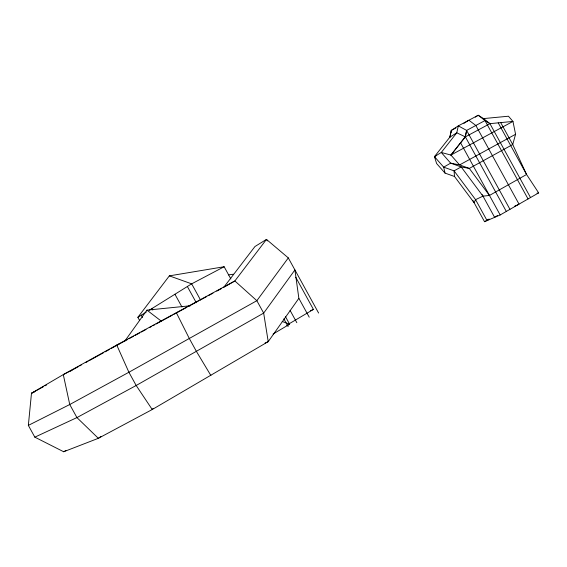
<?xml version="1.0" encoding="UTF-8"?>
<svg xmlns="http://www.w3.org/2000/svg" width="567" height="567" viewBox="0 0 567 567"><rect width="100%" height="100%" fill="white"/><g stroke="black" fill="none" stroke-linecap="round" stroke-linejoin="round"><path stroke-width="0.85" d="M34.828 437.157L76.935 417.588L136.179 385.489L263.669 313.09L294.918 269.935L298.859 298.327L268.219 341.639L152.225 409.53L98.346 438.312L63.674 451.75L34.828 437.157L28.35 425.392L31.483 393.257L63.291 374.596L116.745 345.034L234.866 280.963L266.469 239.402L288.305 257.9L318.611 313.041M500.711 122.614L512.731 144.507L526.58 174.494L489.463 195.452L482.978 196.147L475.564 199.648L474.118 202.738L454.507 176.479L445.031 173.105L436.611 163.523L434.457 156.648L441.275 152.466L450.928 155.06L465.372 136.881L466.627 130.417L484.991 120.565L489.938 123.656L530.514 197.55M449.95 137.285L451.304 130.403L458.32 125.86L478.222 115.25L483.566 118.588L489.938 123.656L512.958 121.423L515.58 134.273L512.731 144.507L469.306 168.42L461.169 166.918L450.645 163.14L441.275 152.466L456.768 132.798L458.32 125.86L466.627 130.417L509.967 209.343M466.627 130.417L465.202 136.845L450.928 155.06L459.589 164.926L469.306 168.42L489.463 195.452M445.031 173.105L443.692 167.159L434.457 156.648L449.766 137.249L451.304 130.403L455.854 127.979M153.047 408.346L152.225 409.53L136.179 385.489L128.9 372.257L116.745 345.034L118.992 344.091M124.825 341.05L146.966 310.142L190.583 305.748M288.305 257.9L256.851 300.694L128.9 372.257L69.748 404.526L28.35 425.392M139.56 320.398L137.859 317.314L169.342 275.867L224.142 266.738L230.854 278.936M101.011 436.342L98.346 438.312L76.935 417.588L69.748 404.526L63.291 374.596L72.725 369.748M463.912 123.358L468.037 120.679M475.316 117.114L478.222 115.25L484.991 120.565L528.047 198.967M449.766 137.249L456.768 132.798L465.372 136.881L506.317 211.441M137.859 317.314L146.272 312.077M149.114 310.312L191.66 283.84L224.142 266.738M289.248 323.722L313.416 309.412L295.726 277.228M273.081 334.013L289.624 324.211L285.385 316.492M70.528 371.109L72.023 370.223M472.857 200.435L484.537 221.697L500.179 214.964L538.65 192.879L526.58 174.494L498.223 122.855M484.537 221.697L489.03 219.124M489.165 219.167L486.975 220.421L475.564 199.648L454.075 170.865L443.692 167.159L450.645 163.14L459.589 164.926L515.58 134.273M497.514 215.538L494.559 217.232L482.134 194.601M73.512 369.344L78.133 366.785M79.678 365.935L81.216 365.084M85.837 362.526L88.147 361.25M89.692 360.392L103.555 352.724M105.101 351.873L109.722 349.315M111.26 348.464L119.736 343.772M63.674 451.75L65.935 450.503M43.553 386.63L31.483 393.257L34.658 391.811M45.062 385.801L46.572 384.972M120.509 343.354L127.462 339.576M129.007 338.733L133.642 336.21M135.194 335.373L139.829 332.85M141.374 332.014L146.01 329.491M149.872 327.393L151.417 326.549M152.962 325.713L154.507 324.87M156.053 324.033L172.276 315.209M173.821 314.366L186.89 307.293M450.928 155.06L512.958 121.423L508.457 116.221L483.566 118.588M434.457 156.648L435.959 155.84M188.421 306.463L195.324 302.728M196.862 301.899L198.393 301.07M199.931 300.241L206.827 296.513M208.365 295.683L212.965 293.196M216.8 291.119L221.399 288.638M465.372 136.881L489.938 123.656M310.333 310.808L313.416 309.412M286.817 325.465L289.624 324.211L282.203 321.475M265.058 343.007L268.219 341.639L263.669 313.09L256.851 300.694L234.866 280.963L223.703 287.391L254.966 246.517L266.469 239.402L267.298 240.918M514.737 206.133L517.912 204.786M177.691 312.268L176.316 312.658L189.328 338.534L196.423 351.427L210.889 375.524M537.006 193.191L538.65 192.879M228.345 274.867L233.533 274.237M169.342 275.867L191.66 283.84L200.477 299.872M468.888 120.225L475.841 125.477L519.039 204.141M146.966 310.142L161.311 321.149M482.978 196.147L461.169 166.918L454.075 170.865L454.507 176.479M460.546 142.792L500.179 214.964M298.859 298.327L309.235 317.201M290.07 310.376L296.839 322.694M283.869 318.838L288.114 326.564M187.365 286.512L196.288 302.728M174.941 294.245L181.972 307.023M151.956 308.547L152.785 310.057M141.296 315.174L142.551 317.456M451.304 130.403L451.424 132.061"/></g></svg>
